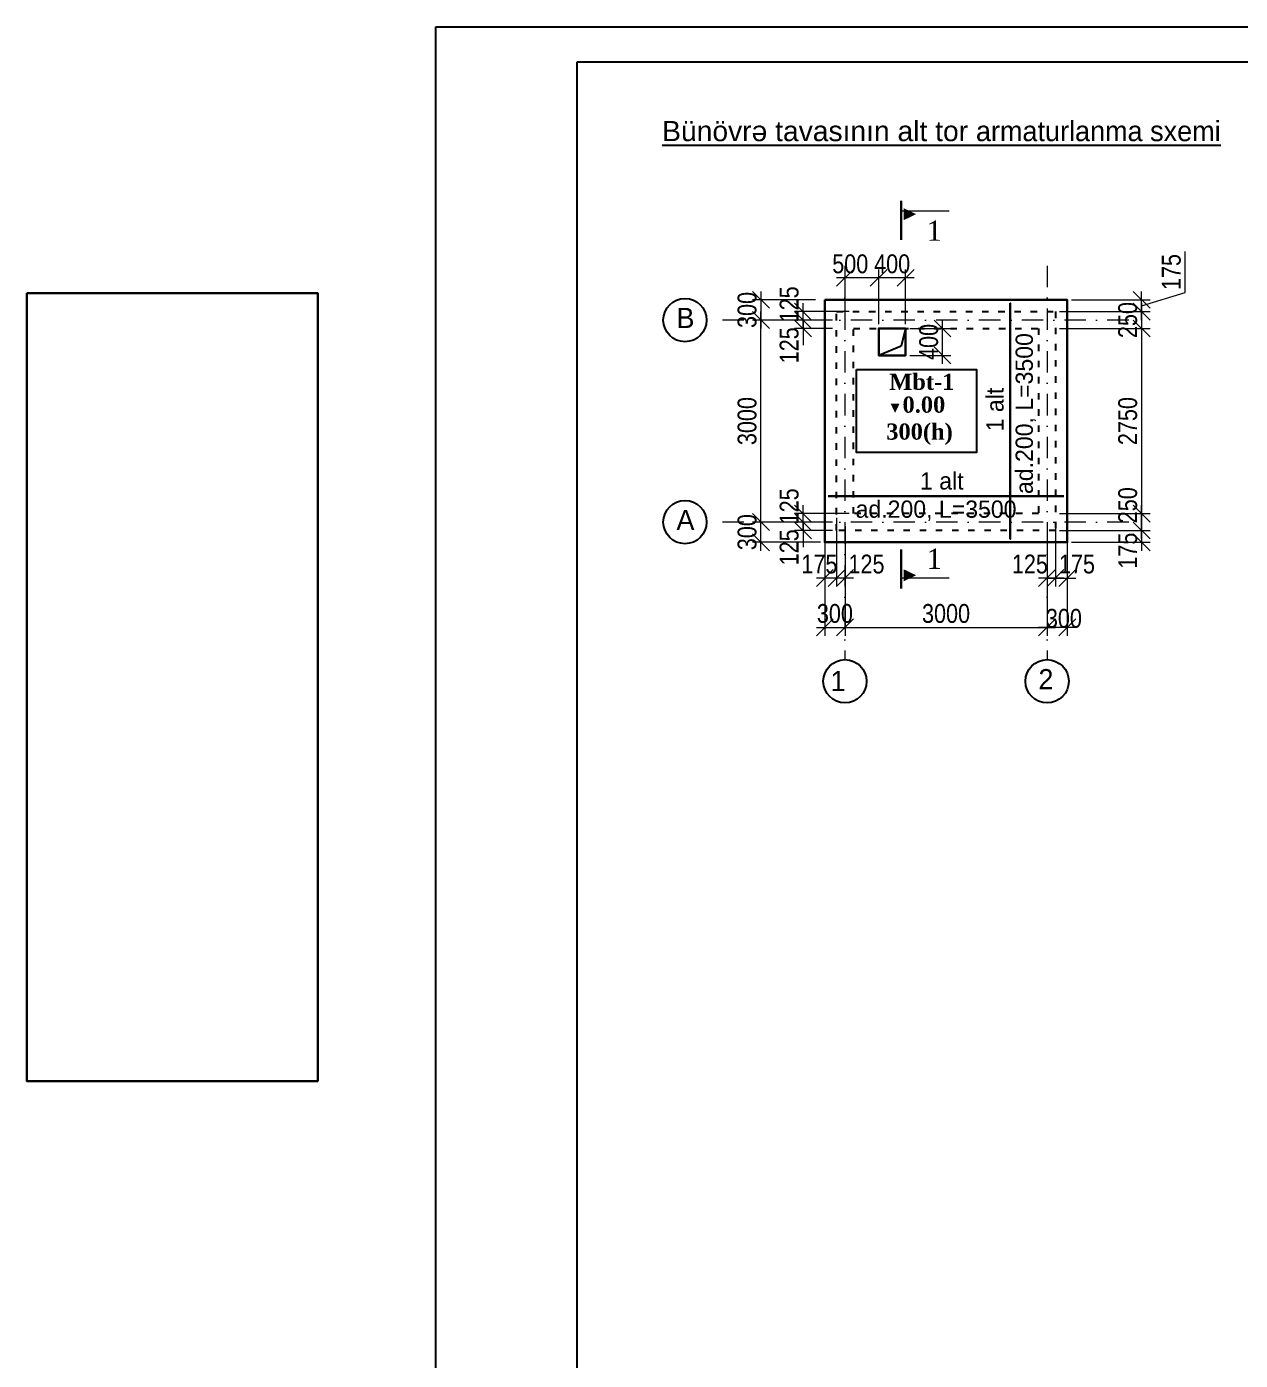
# Model space of a CAD drawing. Header units: millimetres. Extents: x 1177285 to 1225570, y -905119 to -683091.
# Drawn here: x 1177285 to 1195304, y -766769 to -746964 of the extents above; entities that cross this region are included whole.
import ezdxf

# ---------------------------------------------------------------- set-up
doc = ezdxf.new("R2010")
doc.units = ezdxf.units.MM
doc.linetypes.add('ACAD_ISO03W100', pattern=[30, 12, -18])
doc.linetypes.add('DASHDOT', pattern=[25.4, 12.7, -6.35, 0, -6.35])
for name, color, linetype, lineweight in [('111_Ном._пера__1', 7, 'Continuous', 100), ('Layer3', 7, 'Continuous', 13), ('РАЗМЕРЫ', 80, 'Continuous', 9)]:
    doc.layers.add(name, color=color, linetype=linetype, lineweight=lineweight)
doc.layers.add('Annotation - Text', color=7, linetype='Continuous')
doc.styles.get("Standard").update_dxf_attribs({"font": 'a3ar(la).ttf'})
doc.styles.add('style3', font='ARIAAL_.TTF', dxfattribs={"height": 300})
doc.styles.add('Times New Roman', font='times.ttf')
doc.styles.add('yazitipi', font='ARIALN.TTF')
doc.styles.add('СГЕНЕРИР_СТИЛЬ_3', font='a3ar(la).ttf')
doc.dimstyles.new('sevda', dxfattribs={"dimscale": 100, "dimtxt": 2.8, "dimasz": 2.5, "dimexe": 1.25, "dimexo": 0.625, "dimtad": 1, "dimtxsty": 'yazitipi', "dimblk": 'OBLIQUE', "dimcen": 2.5, "dimdle": 1.25, "dimclrd": 253, "dimclre": 253, "dimclrt": 73, "dimaunit": 1, "dimadec": 3, "dimazin": 0, "dimtfac": 1, "dimtmove": 1, "dimatfit": 3, "dimfxl": 1, "dimlwd": 13, "dimlwe": 13, "dimarcsym": 0})

# ---------------------------------------------------------------- blocks, each defined once
blk = doc.blocks.new('_Oblique')
at = {"color": 0, "linetype": 'ByBlock', "lineweight": -2}
blk.add_line((-0.5, -0.5), (0.5, 0.5), dxfattribs=at)
blk = doc.blocks.new('*D45')
at = {"color": 253, "lineweight": 13, "ltscale": 5, "transparency": 16777216}
for p, q in [((1189310, -755885), (1192560, -755885)), ((1189435, -755823), (1189435, -756010)), ((1192435, -755857), (1192435, -756010))]:
    blk.add_line(p, q, dxfattribs=at)
at = {"layer": 'Defpoints', "color": 0, "lineweight": 30, "ltscale": 5, "transparency": 16777216}
for p in [(1189435, -755760), (1192435, -755794), (1192435, -755885)]:
    blk.add_point(p, dxfattribs=at)
at = {"color": 253, "lineweight": 13, "ltscale": 5, "transparency": 16777216, "xscale": 250, "yscale": 250, "zscale": 250, "rotation": 180}
blk.add_blockref('_Oblique', (1189435, -755885), dxfattribs=at)
at = {"color": 253, "lineweight": 13, "ltscale": 5, "transparency": 16777216, "xscale": 250, "yscale": 250, "zscale": 250}
blk.add_blockref('_Oblique', (1192435, -755885), dxfattribs=at)
at = {"color": 73, "ltscale": 5, "transparency": 16777216, "insert": (1190935, -755680), "char_height": 280, "attachment_point": 5, "style": 'yazitipi'}
blk.add_mtext('3000', dxfattribs=at)
blk = doc.blocks.new('*D46')
at = {"color": 253, "lineweight": 13, "ltscale": 15, "transparency": 16777216}
for p, q in [((1188633, -751321), (1188062, -751321)), ((1188187, -754446), (1188187, -751196)), ((1188633, -754321), (1188062, -754321))]:
    blk.add_line(p, q, dxfattribs=at)
at = {"layer": 'Defpoints', "color": 0, "lineweight": 30, "ltscale": 15, "transparency": 16777216}
for p in [(1188187, -751321), (1188695, -751321), (1188695, -754321)]:
    blk.add_point(p, dxfattribs=at)
at = {"color": 253, "lineweight": 13, "ltscale": 15, "transparency": 16777216, "xscale": 250, "yscale": 250, "zscale": 250}
for p, rotation in [((1188187, -751321), 90), ((1188187, -754321), 270)]:
    blk.add_blockref('_Oblique', p, dxfattribs=dict(at, rotation=rotation))
at = {"color": 73, "ltscale": 15, "transparency": 16777216, "insert": (1187982, -752821), "char_height": 280, "attachment_point": 5, "rotation": 90, "style": 'yazitipi'}
blk.add_mtext('3000', dxfattribs=at)
blk = doc.blocks.new('*D47')
at = {"color": 253, "lineweight": 13, "ltscale": 15, "transparency": 16777216}
for p, q in [((1189247, -754321), (1188062, -754321)), ((1188187, -754746), (1188187, -754196)), ((1189072, -754621), (1188062, -754621))]:
    blk.add_line(p, q, dxfattribs=at)
at = {"layer": 'Defpoints', "color": 0, "lineweight": 30, "ltscale": 15, "transparency": 16777216}
for p in [(1188187, -754321), (1189310, -754321), (1189135, -754621)]:
    blk.add_point(p, dxfattribs=at)
at = {"color": 253, "lineweight": 13, "ltscale": 15, "transparency": 16777216, "xscale": 250, "yscale": 250, "zscale": 250}
for p, rotation in [((1188187, -754321), 90), ((1188187, -754621), 270)]:
    blk.add_blockref('_Oblique', p, dxfattribs=dict(at, rotation=rotation))
at = {"color": 73, "ltscale": 15, "transparency": 16777216, "insert": (1187982, -754471), "char_height": 280, "attachment_point": 5, "rotation": 90, "style": 'yazitipi'}
blk.add_mtext('300', dxfattribs=at)
blk = doc.blocks.new('*D48')
at = {"color": 253, "lineweight": 13, "ltscale": 15, "transparency": 16777216}
for p, q in [((1189135, -754684), (1189135, -756010)), ((1189435, -754684), (1189435, -756010)), ((1189010, -755885), (1189560, -755885))]:
    blk.add_line(p, q, dxfattribs=at)
at = {"layer": 'Defpoints', "color": 0, "lineweight": 30, "ltscale": 15, "transparency": 16777216}
for p in [(1189135, -754621), (1189435, -754621), (1189435, -755885)]:
    blk.add_point(p, dxfattribs=at)
at = {"color": 253, "lineweight": 13, "ltscale": 15, "transparency": 16777216, "xscale": 250, "yscale": 250, "zscale": 250, "rotation": 180}
blk.add_blockref('_Oblique', (1189135, -755885), dxfattribs=at)
at = {"color": 253, "lineweight": 13, "ltscale": 15, "transparency": 16777216, "xscale": 250, "yscale": 250, "zscale": 250}
blk.add_blockref('_Oblique', (1189435, -755885), dxfattribs=at)
at = {"color": 73, "ltscale": 15, "transparency": 16777216, "insert": (1189285, -755680), "char_height": 280, "attachment_point": 5, "style": 'yazitipi'}
blk.add_mtext('300', dxfattribs=at)
blk = doc.blocks.new('*D49')
at = {"color": 253, "lineweight": 13, "ltscale": 15, "transparency": 16777216}
for p, q in [((1192435, -754684), (1192435, -756010)), ((1192735, -754684), (1192735, -756010)), ((1192860, -755885), (1192310, -755885))]:
    blk.add_line(p, q, dxfattribs=at)
at = {"layer": 'Defpoints', "color": 0, "lineweight": 30, "ltscale": 15, "transparency": 16777216}
for p in [(1192435, -754621), (1192735, -754621), (1192435, -755885)]:
    blk.add_point(p, dxfattribs=at)
at = {"color": 253, "lineweight": 13, "ltscale": 15, "transparency": 16777216, "xscale": 250, "yscale": 250, "zscale": 250, "rotation": 180}
blk.add_blockref('_Oblique', (1192435, -755885), dxfattribs=at)
at = {"color": 253, "lineweight": 13, "ltscale": 15, "transparency": 16777216, "xscale": 250, "yscale": 250, "zscale": 250}
blk.add_blockref('_Oblique', (1192735, -755885), dxfattribs=at)
at = {"color": 73, "ltscale": 15, "transparency": 16777216, "insert": (1192685, -755752), "char_height": 280, "attachment_point": 5, "style": 'yazitipi'}
blk.add_mtext('300', dxfattribs=at)
blk = doc.blocks.new('*D50')
at = {"color": 253, "lineweight": 13, "ltscale": 15, "transparency": 16777216}
for p, q in [((1188187, -750896), (1188187, -751446)), ((1188997, -751021), (1188062, -751021)), ((1188935, -751321), (1188062, -751321))]:
    blk.add_line(p, q, dxfattribs=at)
at = {"layer": 'Defpoints', "color": 0, "lineweight": 30, "ltscale": 15, "transparency": 16777216}
for p in [(1189060, -751021), (1188187, -751321), (1188997, -751321)]:
    blk.add_point(p, dxfattribs=at)
at = {"color": 253, "lineweight": 13, "ltscale": 15, "transparency": 16777216, "xscale": 250, "yscale": 250, "zscale": 250}
for p, rotation in [((1188187, -751021), 90), ((1188187, -751321), 270)]:
    blk.add_blockref('_Oblique', p, dxfattribs=dict(at, rotation=rotation))
at = {"color": 73, "ltscale": 15, "transparency": 16777216, "insert": (1187982, -751171), "char_height": 280, "attachment_point": 5, "rotation": 90, "style": 'yazitipi'}
blk.add_mtext('300', dxfattribs=at)
blk = doc.blocks.new('*D51')
at = {"color": 253, "lineweight": 13, "ltscale": 15, "transparency": 16777216}
for p, q in [((1193839, -751071), (1193839, -751571)), ((1192622, -751196), (1193964, -751196)), ((1192622, -751446), (1193964, -751446))]:
    blk.add_line(p, q, dxfattribs=at)
at = {"layer": 'Defpoints', "color": 0, "lineweight": 30, "ltscale": 15, "transparency": 16777216}
for p in [(1192560, -751196), (1192560, -751446), (1193839, -751446)]:
    blk.add_point(p, dxfattribs=at)
at = {"color": 253, "lineweight": 13, "ltscale": 15, "transparency": 16777216, "xscale": 250, "yscale": 250, "zscale": 250}
for p, rotation in [((1193839, -751196), 90), ((1193839, -751446), 270)]:
    blk.add_blockref('_Oblique', p, dxfattribs=dict(at, rotation=rotation))
at = {"color": 73, "ltscale": 15, "transparency": 16777216, "insert": (1193633, -751321), "char_height": 280, "attachment_point": 5, "rotation": 90, "style": 'yazitipi'}
blk.add_mtext('250', dxfattribs=at)
blk = doc.blocks.new('*D52')
at = {"color": 253, "lineweight": 13, "ltscale": 15, "transparency": 16777216}
for p, q in [((1193839, -754571), (1193839, -754071)), ((1192622, -754196), (1193964, -754196)), ((1192622, -754446), (1193964, -754446))]:
    blk.add_line(p, q, dxfattribs=at)
at = {"layer": 'Defpoints', "color": 0, "lineweight": 30, "ltscale": 15, "transparency": 16777216}
for p in [(1192560, -754196), (1193839, -754196), (1192560, -754446)]:
    blk.add_point(p, dxfattribs=at)
at = {"color": 253, "lineweight": 13, "ltscale": 15, "transparency": 16777216, "xscale": 250, "yscale": 250, "zscale": 250}
for p, rotation in [((1193839, -754196), 90), ((1193839, -754446), 270)]:
    blk.add_blockref('_Oblique', p, dxfattribs=dict(at, rotation=rotation))
at = {"color": 73, "ltscale": 15, "transparency": 16777216, "insert": (1193633, -754071), "char_height": 280, "attachment_point": 5, "rotation": 90, "style": 'yazitipi'}
blk.add_mtext('250', dxfattribs=at)
blk = doc.blocks.new('*D88')
at = {"color": 253, "lineweight": 13, "ltscale": 15, "transparency": 16777216}
for p, q in [((1193839, -751321), (1193839, -754321)), ((1193062, -751446), (1193964, -751446)), ((1193062, -754196), (1193964, -754196))]:
    blk.add_line(p, q, dxfattribs=at)
at = {"layer": 'Defpoints', "color": 0, "lineweight": 30, "ltscale": 15, "transparency": 16777216}
for p in [(1192999, -751446), (1192999, -754196), (1193839, -754196)]:
    blk.add_point(p, dxfattribs=at)
at = {"color": 253, "lineweight": 13, "ltscale": 15, "transparency": 16777216, "xscale": 250, "yscale": 250, "zscale": 250}
for p, rotation in [((1193839, -751446), 90), ((1193839, -754196), 270)]:
    blk.add_blockref('_Oblique', p, dxfattribs=dict(at, rotation=rotation))
at = {"color": 73, "ltscale": 15, "transparency": 16777216, "insert": (1193633, -752821), "char_height": 280, "attachment_point": 5, "rotation": 90, "style": 'yazitipi'}
blk.add_mtext('2750', dxfattribs=at)
blk = doc.blocks.new('*D104')
at = {"color": 253, "lineweight": 13, "ltscale": 15, "transparency": 16777216}
for p, q in [((1189310, -754259), (1189310, -755277)), ((1189135, -754509), (1189135, -755277)), ((1189435, -755152), (1189010, -755152))]:
    blk.add_line(p, q, dxfattribs=at)
at = {"layer": 'Defpoints', "color": 0, "lineweight": 30, "ltscale": 15, "transparency": 16777216}
for p in [(1189310, -754196), (1189135, -754446), (1189135, -755152)]:
    blk.add_point(p, dxfattribs=at)
at = {"color": 253, "lineweight": 13, "ltscale": 15, "transparency": 16777216, "xscale": 250, "yscale": 250, "zscale": 250, "rotation": 180}
blk.add_blockref('_Oblique', (1189135, -755152), dxfattribs=at)
at = {"color": 253, "lineweight": 13, "ltscale": 15, "transparency": 16777216, "xscale": 250, "yscale": 250, "zscale": 250}
blk.add_blockref('_Oblique', (1189310, -755152), dxfattribs=at)
at = {"color": 73, "ltscale": 15, "transparency": 16777216, "insert": (1189055, -754946), "char_height": 280, "attachment_point": 5, "style": 'yazitipi'}
blk.add_mtext('175', dxfattribs=at)
blk = doc.blocks.new('*D105')
at = {"color": 253, "lineweight": 13, "ltscale": 15, "transparency": 16777216}
for p, q in [((1189310, -754259), (1189310, -755277)), ((1189435, -754384), (1189435, -755277)), ((1189560, -755152), (1189185, -755152))]:
    blk.add_line(p, q, dxfattribs=at)
at = {"layer": 'Defpoints', "color": 0, "lineweight": 30, "ltscale": 15, "transparency": 16777216}
for p in [(1189310, -754196), (1189435, -754321), (1189310, -755152)]:
    blk.add_point(p, dxfattribs=at)
at = {"color": 253, "lineweight": 13, "ltscale": 15, "transparency": 16777216, "xscale": 250, "yscale": 250, "zscale": 250, "rotation": 180}
blk.add_blockref('_Oblique', (1189310, -755152), dxfattribs=at)
at = {"color": 253, "lineweight": 13, "ltscale": 15, "transparency": 16777216, "xscale": 250, "yscale": 250, "zscale": 250}
blk.add_blockref('_Oblique', (1189435, -755152), dxfattribs=at)
at = {"color": 73, "ltscale": 15, "transparency": 16777216, "insert": (1189754, -754946), "char_height": 280, "attachment_point": 5, "style": 'yazitipi'}
blk.add_mtext('125', dxfattribs=at)
blk = doc.blocks.new('*D106')
at = {"color": 253, "lineweight": 13, "ltscale": 15, "transparency": 16777216}
for p, q in [((1192735, -754151), (1192735, -755277)), ((1192560, -754509), (1192560, -755277)), ((1192435, -755152), (1192860, -755152))]:
    blk.add_line(p, q, dxfattribs=at)
at = {"layer": 'Defpoints', "color": 0, "lineweight": 30, "ltscale": 15, "transparency": 16777216}
for p in [(1192735, -754088), (1192560, -754446), (1192735, -755152)]:
    blk.add_point(p, dxfattribs=at)
at = {"color": 253, "lineweight": 13, "ltscale": 15, "transparency": 16777216, "xscale": 250, "yscale": 250, "zscale": 250, "rotation": 180}
blk.add_blockref('_Oblique', (1192560, -755152), dxfattribs=at)
at = {"color": 253, "lineweight": 13, "ltscale": 15, "transparency": 16777216, "xscale": 250, "yscale": 250, "zscale": 250}
blk.add_blockref('_Oblique', (1192735, -755152), dxfattribs=at)
at = {"color": 73, "ltscale": 15, "transparency": 16777216, "insert": (1192879, -754946), "char_height": 280, "attachment_point": 5, "style": 'yazitipi'}
blk.add_mtext('175', dxfattribs=at)
blk = doc.blocks.new('*D107')
at = {"color": 253, "lineweight": 13, "ltscale": 15, "transparency": 16777216}
for p, q in [((1192435, -754509), (1192435, -755277)), ((1192560, -754384), (1192560, -755277)), ((1192685, -755152), (1192310, -755152))]:
    blk.add_line(p, q, dxfattribs=at)
at = {"layer": 'Defpoints', "color": 0, "lineweight": 30, "ltscale": 15, "transparency": 16777216}
for p in [(1192560, -754321), (1192435, -754446), (1192435, -755152)]:
    blk.add_point(p, dxfattribs=at)
at = {"color": 253, "lineweight": 13, "ltscale": 15, "transparency": 16777216, "xscale": 250, "yscale": 250, "zscale": 250, "rotation": 180}
blk.add_blockref('_Oblique', (1192435, -755152), dxfattribs=at)
at = {"color": 253, "lineweight": 13, "ltscale": 15, "transparency": 16777216, "xscale": 250, "yscale": 250, "zscale": 250}
blk.add_blockref('_Oblique', (1192560, -755152), dxfattribs=at)
at = {"color": 73, "ltscale": 15, "transparency": 16777216, "insert": (1192180, -754946), "char_height": 280, "attachment_point": 5, "style": 'yazitipi'}
blk.add_mtext('125', dxfattribs=at)
blk = doc.blocks.new('*D108')
at = {"color": 253, "lineweight": 13, "ltscale": 15, "transparency": 16777216}
for p, q in [((1188812, -754321), (1188812, -754071)), ((1189247, -754321), (1188687, -754321)), ((1188812, -754321), (1188812, -754446)), ((1189247, -754446), (1188687, -754446)), ((1188812, -754446), (1188812, -754696))]:
    blk.add_line(p, q, dxfattribs=at)
at = {"layer": 'Defpoints', "color": 0, "lineweight": 30, "ltscale": 15, "transparency": 16777216}
for p in [(1189310, -754321), (1188812, -754446), (1189310, -754446)]:
    blk.add_point(p, dxfattribs=at)
at = {"color": 253, "lineweight": 13, "ltscale": 15, "transparency": 16777216, "xscale": 250, "yscale": 250, "zscale": 250}
for p, rotation in [((1188812, -754321), 270), ((1188812, -754446), 90)]:
    blk.add_blockref('_Oblique', p, dxfattribs=dict(at, rotation=rotation))
at = {"color": 73, "ltscale": 15, "transparency": 16777216, "insert": (1188607, -754696), "char_height": 280, "attachment_point": 5, "rotation": 90, "style": 'yazitipi'}
blk.add_mtext('125', dxfattribs=at)
blk = doc.blocks.new('*D109')
at = {"color": 253, "lineweight": 13, "ltscale": 15, "transparency": 16777216}
for p, q in [((1188812, -754446), (1188812, -754071)), ((1189497, -754196), (1188687, -754196)), ((1189247, -754321), (1188687, -754321))]:
    blk.add_line(p, q, dxfattribs=at)
at = {"layer": 'Defpoints', "color": 0, "lineweight": 30, "ltscale": 15, "transparency": 16777216}
for p in [(1188812, -754196), (1189310, -754321), (1189560, -754196)]:
    blk.add_point(p, dxfattribs=at)
at = {"color": 253, "lineweight": 13, "ltscale": 15, "transparency": 16777216, "xscale": 250, "yscale": 250, "zscale": 250}
for p, rotation in [((1188812, -754196), 90), ((1188812, -754321), 270)]:
    blk.add_blockref('_Oblique', p, dxfattribs=dict(at, rotation=rotation))
at = {"color": 73, "ltscale": 15, "transparency": 16777216, "insert": (1188607, -754088), "char_height": 280, "attachment_point": 5, "rotation": 90, "style": 'yazitipi'}
blk.add_mtext('125', dxfattribs=at)
blk = doc.blocks.new('*D110')
at = {"color": 253, "lineweight": 13, "ltscale": 15, "transparency": 16777216}
for p, q in [((1188812, -751446), (1188812, -751071)), ((1189497, -751196), (1188687, -751196)), ((1189247, -751321), (1188687, -751321))]:
    blk.add_line(p, q, dxfattribs=at)
at = {"layer": 'Defpoints', "color": 0, "lineweight": 30, "ltscale": 15, "transparency": 16777216}
for p in [(1188812, -751196), (1189310, -751321), (1189560, -751196)]:
    blk.add_point(p, dxfattribs=at)
at = {"color": 253, "lineweight": 13, "ltscale": 15, "transparency": 16777216, "xscale": 250, "yscale": 250, "zscale": 250}
for p, rotation in [((1188812, -751196), 90), ((1188812, -751321), 270)]:
    blk.add_blockref('_Oblique', p, dxfattribs=dict(at, rotation=rotation))
at = {"color": 73, "ltscale": 15, "transparency": 16777216, "insert": (1188607, -751088), "char_height": 280, "attachment_point": 5, "rotation": 90, "style": 'yazitipi'}
blk.add_mtext('125', dxfattribs=at)
blk = doc.blocks.new('*D111')
at = {"color": 253, "lineweight": 13, "ltscale": 15, "transparency": 16777216}
for p, q in [((1188812, -751321), (1188812, -751071)), ((1189247, -751321), (1188687, -751321)), ((1188812, -751321), (1188812, -751446)), ((1189247, -751446), (1188687, -751446)), ((1188812, -751446), (1188812, -751696))]:
    blk.add_line(p, q, dxfattribs=at)
at = {"layer": 'Defpoints', "color": 0, "lineweight": 30, "ltscale": 15, "transparency": 16777216}
for p in [(1189310, -751321), (1188812, -751446), (1189310, -751446)]:
    blk.add_point(p, dxfattribs=at)
at = {"color": 253, "lineweight": 13, "ltscale": 15, "transparency": 16777216, "xscale": 250, "yscale": 250, "zscale": 250}
for p, rotation in [((1188812, -751321), 270), ((1188812, -751446), 90)]:
    blk.add_blockref('_Oblique', p, dxfattribs=dict(at, rotation=rotation))
at = {"color": 73, "ltscale": 15, "transparency": 16777216, "insert": (1188607, -751696), "char_height": 280, "attachment_point": 5, "rotation": 90, "style": 'yazitipi'}
blk.add_mtext('125', dxfattribs=at)
blk = doc.blocks.new('*D122')
at = {"color": 253, "lineweight": 13, "ltscale": 15, "transparency": 16777216}
for p, q in [((1194486, -750914), (1194486, -750302)), ((1193839, -751321), (1193839, -750896)), ((1193839, -751109), (1194486, -750914)), ((1192797, -751021), (1193964, -751021)), ((1192797, -751196), (1193964, -751196))]:
    blk.add_line(p, q, dxfattribs=at)
at = {"layer": 'Defpoints', "color": 0, "lineweight": 30, "ltscale": 15, "transparency": 16777216}
for p in [(1192735, -751021), (1193839, -751021), (1192735, -751196)]:
    blk.add_point(p, dxfattribs=at)
at = {"color": 253, "lineweight": 13, "ltscale": 15, "transparency": 16777216, "xscale": 250, "yscale": 250, "zscale": 250}
for p, rotation in [((1193839, -751021), 90), ((1193839, -751196), 270)]:
    blk.add_blockref('_Oblique', p, dxfattribs=dict(at, rotation=rotation))
at = {"color": 73, "ltscale": 15, "transparency": 16777216, "insert": (1194281, -750608), "char_height": 280, "attachment_point": 5, "rotation": 90, "style": 'yazitipi'}
blk.add_mtext('175', dxfattribs=at)
blk = doc.blocks.new('*D123')
at = {"color": 253, "lineweight": 13, "ltscale": 15, "transparency": 16777216}
for p, q in [((1193839, -754321), (1193839, -754746)), ((1192797, -754446), (1193964, -754446)), ((1192797, -754621), (1193964, -754621))]:
    blk.add_line(p, q, dxfattribs=at)
at = {"layer": 'Defpoints', "color": 0, "lineweight": 30, "ltscale": 15, "transparency": 16777216}
for p in [(1192735, -754446), (1192735, -754621), (1193839, -754621)]:
    blk.add_point(p, dxfattribs=at)
at = {"color": 253, "lineweight": 13, "ltscale": 15, "transparency": 16777216, "xscale": 250, "yscale": 250, "zscale": 250}
for p, rotation in [((1193839, -754446), 90), ((1193839, -754621), 270)]:
    blk.add_blockref('_Oblique', p, dxfattribs=dict(at, rotation=rotation))
at = {"color": 73, "ltscale": 15, "transparency": 16777216, "insert": (1193633, -754746), "char_height": 280, "attachment_point": 5, "rotation": 90, "style": 'yazitipi'}
blk.add_mtext('175', dxfattribs=at)
blk = doc.blocks.new('ntnntyht')
at = {"color": 1, "lineweight": 25}
blk.add_line((1961564, -20955), (2003567, -20955), dxfattribs=at)
at = {"lineweight": 25}
blk.add_line((1961564, -50629), (1961564, -20955), dxfattribs=at)
at = {"color": 1, "lineweight": 25, "ltscale": 15}
blk.add_line((2003045, -21477), (1963653, -21477), dxfattribs=at)
at = {"lineweight": 25, "ltscale": 15}
blk.add_line((1963654, -50106), (1963654, -21476), dxfattribs=at)
blk = doc.blocks.new('*D293')
at = {"color": 253, "lineweight": 13, "ltscale": 15, "transparency": 16777216}
for p, q in [((1189935, -751384), (1189935, -750569)), ((1190335, -751384), (1190335, -750569)), ((1190460, -750694), (1189810, -750694))]:
    blk.add_line(p, q, dxfattribs=at)
at = {"layer": 'Defpoints', "color": 0, "lineweight": 30, "ltscale": 15, "transparency": 16777216}
for p in [(1189935, -750694), (1189935, -751446), (1190335, -751446)]:
    blk.add_point(p, dxfattribs=at)
at = {"color": 253, "lineweight": 13, "ltscale": 15, "transparency": 16777216, "xscale": 250, "yscale": 250, "zscale": 250, "rotation": 180}
blk.add_blockref('_Oblique', (1189935, -750694), dxfattribs=at)
at = {"color": 253, "lineweight": 13, "ltscale": 15, "transparency": 16777216, "xscale": 250, "yscale": 250, "zscale": 250}
blk.add_blockref('_Oblique', (1190335, -750694), dxfattribs=at)
at = {"color": 73, "ltscale": 15, "transparency": 16777216, "insert": (1190135, -750488), "char_height": 280, "attachment_point": 5, "style": 'yazitipi'}
blk.add_mtext('400', dxfattribs=at)
blk = doc.blocks.new('*D294')
at = {"color": 253, "lineweight": 13, "ltscale": 15, "transparency": 16777216}
for p, q in [((1189435, -751259), (1189435, -750569)), ((1189935, -751384), (1189935, -750569)), ((1190060, -750694), (1189310, -750694))]:
    blk.add_line(p, q, dxfattribs=at)
at = {"layer": 'Defpoints', "color": 0, "lineweight": 30, "ltscale": 15, "transparency": 16777216}
for p in [(1189435, -750694), (1189435, -751321), (1189935, -751446)]:
    blk.add_point(p, dxfattribs=at)
at = {"color": 253, "lineweight": 13, "ltscale": 15, "transparency": 16777216, "xscale": 250, "yscale": 250, "zscale": 250, "rotation": 180}
blk.add_blockref('_Oblique', (1189435, -750694), dxfattribs=at)
at = {"color": 253, "lineweight": 13, "ltscale": 15, "transparency": 16777216, "xscale": 250, "yscale": 250, "zscale": 250}
blk.add_blockref('_Oblique', (1189935, -750694), dxfattribs=at)
at = {"color": 73, "ltscale": 15, "transparency": 16777216, "insert": (1189513, -750488), "char_height": 280, "attachment_point": 5, "style": 'yazitipi'}
blk.add_mtext('500', dxfattribs=at)
blk = doc.blocks.new('*D295')
at = {"color": 253, "lineweight": 13, "ltscale": 15, "transparency": 16777216}
for p, q in [((1190883, -751971), (1190883, -751321)), ((1190397, -751446), (1191008, -751446)), ((1190397, -751846), (1191008, -751846))]:
    blk.add_line(p, q, dxfattribs=at)
at = {"layer": 'Defpoints', "color": 0, "lineweight": 30, "ltscale": 15, "transparency": 16777216}
for p in [(1190335, -751446), (1190883, -751446), (1190335, -751846)]:
    blk.add_point(p, dxfattribs=at)
at = {"color": 253, "lineweight": 13, "ltscale": 15, "transparency": 16777216, "xscale": 250, "yscale": 250, "zscale": 250}
for p, rotation in [((1190883, -751446), 90), ((1190883, -751846), 270)]:
    blk.add_blockref('_Oblique', p, dxfattribs=dict(at, rotation=rotation))
at = {"color": 73, "lineweight": 30, "ltscale": 15, "transparency": 16777216, "insert": (1190678, -751646), "char_height": 280, "attachment_point": 5, "rotation": 90, "style": 'yazitipi'}
blk.add_mtext('400', dxfattribs=at)

msp = doc.modelspace()

# ---------------------------------------------------------------- linework, layer by layer
at = {"linetype": 'DASHDOT', "lineweight": 15, "ltscale": 25}
for p, q in [((1189434.817, -750513.607), (1189434.817, -756363.784)), ((1192434.817, -750513.607), (1192434.817, -756363.784)), ((1193647.17, -751321.047), (1187381.023, -751321.047)), ((1193647.17, -754321.047), (1187381.023, -754321.047))]:
    msp.add_line(p, q, dxfattribs=at)
at = {"ltscale": 15}
for p, q in [((1190334.817, -751446.047), (1190271.175, -751710.965)), ((1190271.175, -751710.965), (1189934.817, -751846.047))]:
    msp.add_line(p, q, dxfattribs=at)
at = {"color": 2, "lineweight": 30, "ltscale": 15}
msp.add_line((1189184.817, -753937.7), (1192684.817, -753937.7), dxfattribs=at)
at = {"lineweight": 30, "ltscale": 15}
for points in [[(1177284.993, -750921.341), (1181607.638, -750921.341), (1181607.638, -762622.847), (1177284.993, -762622.847)], [(1189134.817, -751021.047), (1192734.817, -751021.047), (1192734.817, -754621.047), (1189134.817, -754621.047)], [(1190334.817, -751446.047), (1189934.817, -751446.047), (1189934.817, -751846.047), (1190334.817, -751846.047)]]:
    msp.add_lwpolyline(points, close=True, dxfattribs=at)
at = {"color": 2, "lineweight": 30, "ltscale": 15}
msp.add_lwpolyline([(1191889.389, -751071.047), (1191889.389, -751071.047), (1191889.389, -754571.047), (1191889.389, -754571.047)], dxfattribs=at)
at = {"color": 71, "linetype": 'ACAD_ISO03W100', "lineweight": 25, "ltscale": 8}
for points in [[(1192559.817, -754446.047), (1189309.817, -754446.047), (1189309.817, -751196.047), (1192559.817, -751196.047), (1192559.817, -754446.047)], [(1192309.817, -754196.047), (1189559.817, -754196.047), (1189559.817, -751446.047), (1192309.817, -751446.047), (1192309.817, -754196.047)]]:
    msp.add_lwpolyline(points, dxfattribs=at)
at = {"ltscale": 15}
msp.add_lwpolyline([(1189605.234, -752056.38), (1191388.65, -752056.38), (1191388.65, -753287.154), (1189605.234, -753287.154)], close=True, dxfattribs=at)
at = {"ltscale": 2}
for centre in [(1187059.297, -751321.047), (1187059.297, -754321.047), (1189434.817, -756685.51), (1192434.817, -756685.51)]:
    msp.add_circle(centre, 321.726, dxfattribs=at)
at = {"layer": 'Annotation - Text', "color": 7, "lineweight": 30, "ltscale": 20}
for p, q in [((1190270.598, -750130.393), (1190270.598, -749551.742)), ((1190270.598, -754729.308), (1190270.598, -755307.959))]:
    msp.add_line(p, q, dxfattribs=at)
at = {"layer": 'Annotation - Text', "color": 7, "lineweight": 13, "ltscale": 20}
for p, q in [((1190980.445, -749703.6), (1190270.598, -749703.6)), ((1190980.445, -755156.101), (1190270.598, -755156.101))]:
    msp.add_line(p, q, dxfattribs=at)

# ---------------------------------------------------------------- block references
at = {"color": 3, "xscale": 1.004925508461463, "yscale": 1.004925508461463, "zscale": 1.004925508461463}
msp.add_blockref('ntnntyht', (-787866.274, -725906.376), dxfattribs=at)

# ---------------------------------------------------------------- texts
at = {"color": 0, "lineweight": 30, "ltscale": 20, "char_height": 300}
for insert, attachment_point in [((1190646.559, -750143.962), 7), ((1190646.559, -754715.739), 1)]:
    msp.add_mtext('{\\fTimes New Roman|b0|i0|c0|p18;1}', dxfattribs=dict(at, insert=insert, attachment_point=attachment_point))
at = {"ltscale": 2, "char_height": 300, "width": 6406.56045, "attachment_point": 3, "style": 'style3'}
for s, insert in [('B', (1187199.938, -751139.662)), ('A', (1187199.938, -754139.662)), ('1', (1189443.225, -756530.798)), ('2', (1192529.466, -756504.125))]:
    msp.add_mtext(s, dxfattribs=dict(at, insert=insert))
at = {"layer": '111_Ном._пера__1', "linetype": 'Continuous', "lineweight": 13, "style": 'СГЕНЕРИР_СТИЛЬ_3'}
for s, p in [('ad.200, L=3500', (1192224.171, -753904.2)), ('1 alt', (1191789.685, -752973.957))]:
    msp.add_text(s, height=256, rotation=90, dxfattribs=at).set_placement(p)
for s, p in [('1 alt', (1190548.175, -753837.259)), ('ad.200, L=3500', (1189591.969, -754256.829))]:
    msp.add_text(s, height=256, dxfattribs=at).set_placement(p)
at = {"layer": 'Annotation - Text', "lineweight": 13, "ltscale": 20, "char_height": 200, "rotation": 90, "style": 'Times New Roman'}
for insert, attachment_point in [((1190491.762, -749598.681), 9), ((1190491.762, -755261.019), 7)]:
    msp.add_mtext_dynamic_manual_height_columns('{\\fArial|b0|i0|c204|p34;\\H1.0833x;▼}', width=1371.9513, gutter_width=12.5, heights=[0], dxfattribs=dict(at, insert=insert, attachment_point=attachment_point))
at = {"layer": 'Layer3', "color": 0, "lineweight": 25, "insert": (1185368.129, -748364.434), "char_height": 520, "width": 11159.17119, "attachment_point": 1}
msp.add_mtext('       {\\fArial|b0|i0|c238|p34;\\H0.5769x;\\LBünövrə tavasının alt tor \\fA3 Arial AzLat|b0|i0|c204|p34;armaturlanma sxemi\\fArial|b0|i0|c238|p34; \\fA3 Arial AzLat|b0|i0|c204|p34;\\l \\H1.083x; }', dxfattribs=at)
at = {"layer": 'РАЗМЕРЫ', "color": 0, "lineweight": 15, "char_height": 240, "attachment_point": 2}
for s, insert in [('{\\fTimes New Roman|b1|i0|c238|p18;\\C7;Mbt-1}', (1190574.998, -752117.415)), ('{\\fArial|b0|i0|c162|p34;\\H0.66667x;▼\\fTimes New Roman|b1|i0|c238|p18;\\H1.5x;\\C7;0.00\\P 300(h)}', (1190496.024, -752456.987))]:
    msp.add_mtext(s, dxfattribs=dict(at, insert=insert))

# ---------------------------------------------------------------- dimensions: what is measured, and where the dimension line sits
at = {"ltscale": 15}
for base, p1, p2, angle, picture, middle in [((1189434.817, -750693.574), (1189934.817, -751446.047), (1189434.817, -751321.047), 180, '*D294', (1189512.92, -750693.574)), ((1189934.817, -750693.574), (1190334.817, -751446.047), (1189934.817, -751446.047), 180, '*D293', (1190134.817, -750693.574)), ((1188812.367, -751196.047), (1189309.817, -751321.047), (1189559.817, -751196.047), 90, '*D110', (1188812.367, -751087.534)), ((1188186.98, -751321.047), (1189059.817, -751021.047), (1188997.17, -751321.047), 270, '*D50', (1188186.98, -751171.047)), ((1188812.367, -751446.047), (1189309.817, -751321.047), (1189309.817, -751446.047), 90, '*D111', (1188812.367, -751696.047)), ((1193838.851, -751446.047), (1192559.817, -751196.047), (1192559.817, -751446.047), 90, '*D51', (1193838.851, -751321.047)), ((1188186.98, -751321.047), (1188695.401, -754321.047), (1188695.401, -751321.047), 90, '*D46', (1188186.98, -752821.047)), ((1193838.851, -754196.047), (1192559.817, -754446.047), (1192559.817, -754196.047), 270, '*D52', (1193838.851, -754071.047)), ((1188812.367, -754196.047), (1189309.817, -754321.047), (1189559.817, -754196.047), 90, '*D109', (1188812.367, -754087.534)), ((1188186.98, -754321.047), (1189134.817, -754621.047), (1189309.817, -754321.047), 90, '*D47', (1188186.98, -754471.047)), ((1188812.367, -754446.047), (1189309.817, -754321.047), (1189309.817, -754446.047), 90, '*D108', (1188812.367, -754696.047)), ((1193838.851, -754621.047), (1192734.817, -754446.047), (1192734.817, -754621.047), 90, '*D123', (1193838.851, -754746.047)), ((1192434.817, -755885.024), (1192734.817, -754621.047), (1192434.817, -754621.047), 180, '*D49', (1192684.817, -755957.104))]:
    dim = msp.add_linear_dim(base=base, p1=p1, p2=p2, angle=angle, dimstyle='sevda', dxfattribs=at)
    dim.commit()
    dim.dimension.update_dxf_attribs({"geometry": picture, "text_midpoint": middle, "dimtype": 160})
for base, p1, p2, picture, middle in [((1193838.851, -751021.047), (1192734.817, -751196.047), (1192734.817, -751021.047), '*D122', (1194281.021, -750851.757)), ((1193838.851, -754196.047), (1192999.498, -751446.047), (1192999.498, -754196.047), '*D88', (1193633.39, -752821.047))]:
    dim = msp.add_linear_dim(base=base, p1=p1, p2=p2, angle=90, dimstyle='sevda', dxfattribs=at)
    dim.commit()
    dim.dimension.update_dxf_attribs({"geometry": picture, "text_midpoint": middle})
at = {"lineweight": 30, "ltscale": 15}
dim = msp.add_linear_dim(base=(1190883.042, -751446.047), p1=(1190334.817, -751846.047), p2=(1190334.817, -751446.047), angle=270, dimstyle='sevda', dxfattribs=at)
dim.commit()
dim.dimension.update_dxf_attribs({"geometry": '*D295', "text_midpoint": (1190883.042, -751646.047), "dimtype": 160})
at = {"ltscale": 15}
for base, p1, p2, picture, middle in [((1192734.817, -755151.89), (1192559.817, -754446.047), (1192734.817, -754088.042), '*D106', (1192879.107, -755151.89)), ((1189134.817, -755151.89), (1189309.817, -754196.047), (1189134.817, -754446.047), '*D104', (1189054.733, -755151.89)), ((1189309.817, -755151.89), (1189434.817, -754321.047), (1189309.817, -754196.047), '*D105', (1189754.107, -755151.89)), ((1192434.817, -755151.89), (1192559.817, -754321.047), (1192434.817, -754446.047), '*D107', (1192179.733, -755151.89)), ((1189434.817, -755885.024), (1189134.817, -754621.047), (1189434.817, -754621.047), '*D48', (1189284.817, -755885.024))]:
    dim = msp.add_linear_dim(base=base, p1=p1, p2=p2, dimstyle='sevda', dxfattribs=at)
    dim.commit()
    dim.dimension.update_dxf_attribs({"geometry": picture, "text_midpoint": middle, "dimtype": 160})
at = {"ltscale": 5}
dim = msp.add_linear_dim(base=(1192434.817, -755885.024), p1=(1189434.817, -755760.024), p2=(1192434.817, -755794.472), dimstyle='sevda', dxfattribs=at)
dim.commit()
dim.dimension.update_dxf_attribs({"geometry": '*D45', "text_midpoint": (1190934.817, -755885.024), "dimtype": 160})

doc.saveas('drawing.dxf')
